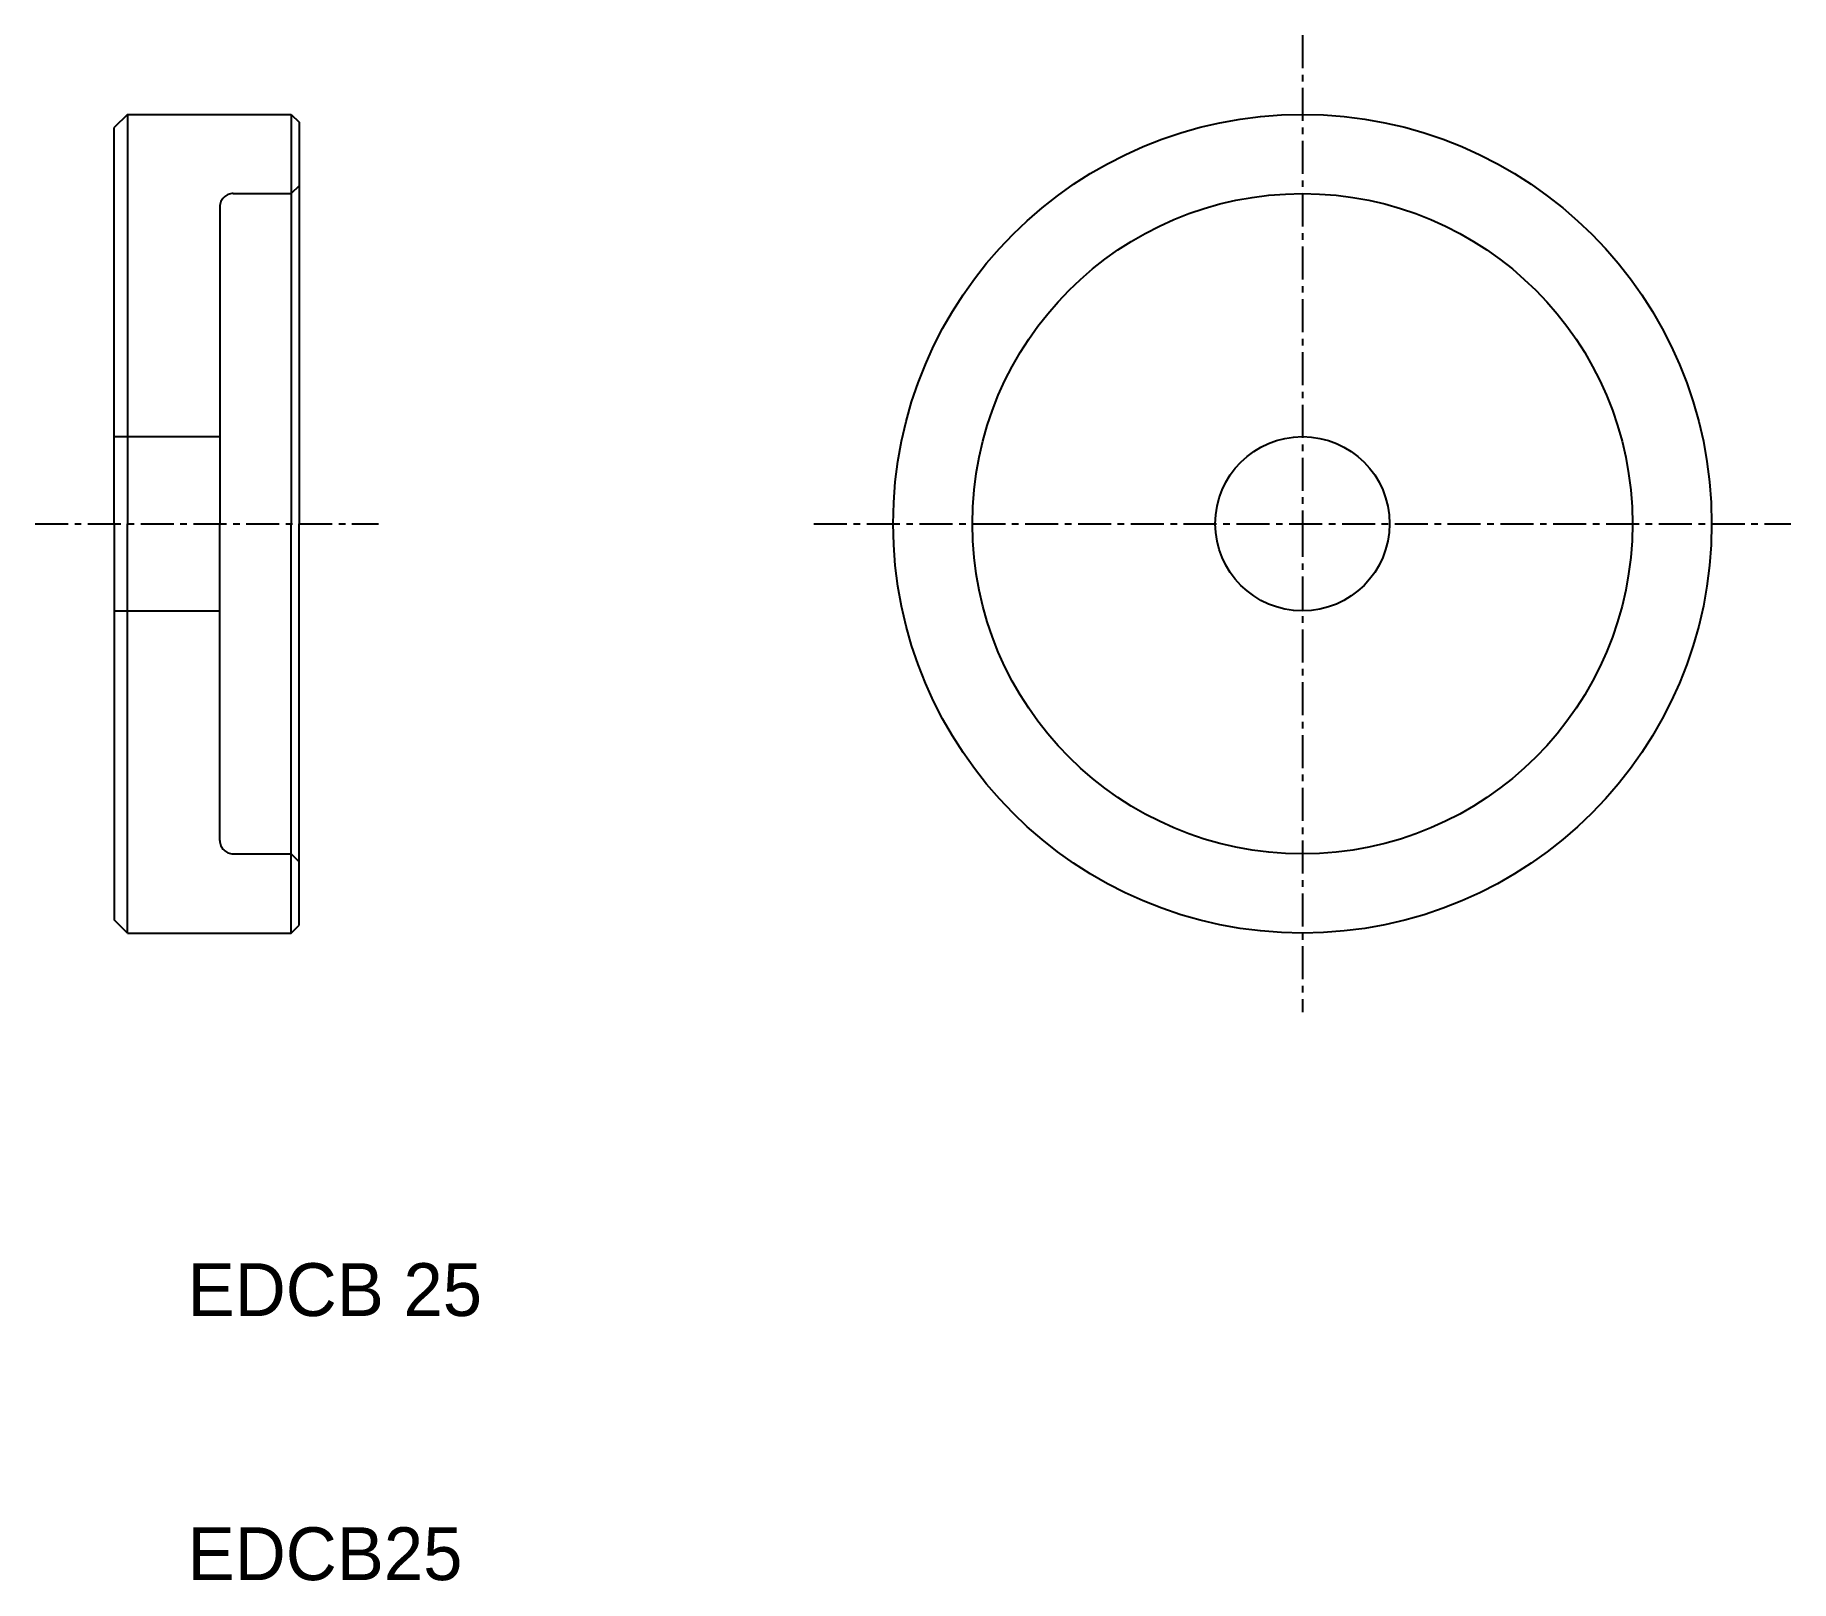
# Model space of a CAD drawing. Extents: x 145.3 to 211.8, y 97.2 to 155.8.
import ezdxf

# ---------------------------------------------------------------- set-up
doc = ezdxf.new("R2010")
doc.units = 0
doc.linetypes.add('CENTER', pattern=[2, 1.25, -0.25, 0.25, -0.25])
doc.linetypes.add('DASHED', pattern=[19.05, 12.7, -6.35])
doc.layers.get('0').update_dxf_attribs({"linetype": 'CONTINUOUS'})
doc.layers.add('CENTER', color=1, linetype='CENTER')

msp = doc.modelspace()

# ---------------------------------------------------------------- linework, layer by layer
for p, q in [((148.806, 152.753), (148.306, 152.253)), ((148.806, 152.753), (148.806, 137.253)), ((148.806, 152.753), (155.006, 152.753)), ((155.006, 152.753), (155.006, 137.253)), ((155.006, 152.753), (155.306, 152.453)), ((155.306, 152.453), (155.306, 150.053)), ((148.306, 137.253), (148.306, 152.253)), ((155.306, 150.053), (155.306, 137.253)), ((148.306, 137.253), (148.306, 122.253)), ((148.806, 121.753), (148.806, 137.253)), ((155.006, 121.753), (155.006, 137.253)), ((155.306, 124.453), (155.306, 137.253)), ((155.306, 122.053), (155.306, 124.453)), ((148.806, 121.753), (148.306, 122.253)), ((148.806, 121.753), (155.006, 121.753)), ((155.006, 121.753), (155.306, 122.053))]:
    msp.add_line(p, q)
at = {"color": 3, "linetype": 'DASHED'}
for p, q in [((152.806, 149.753), (155.006, 149.753)), ((155.306, 150.053), (155.006, 149.753)), ((152.306, 149.253), (152.306, 137.253)), ((148.306, 140.553), (152.306, 140.553)), ((152.306, 125.253), (152.306, 137.253)), ((148.306, 133.953), (152.306, 133.953)), ((152.806, 124.753), (155.006, 124.753)), ((155.306, 124.453), (155.006, 124.753))]:
    msp.add_line(p, q, dxfattribs=at)
for radius in [15.5, 12.5, 3.3]:
    msp.add_circle((193.306, 137.253), radius)
for centre, start, end in [((152.806, 149.253), 90, 180), ((152.806, 125.253), 180, 270)]:
    msp.add_arc(centre, 0.5, start, end, dxfattribs=at)
at = {"layer": 'CENTER', "color": 1, "linetype": 'CENTER'}
for p, q in [((193.306, 155.753), (193.306, 137.253)), ((145.306, 137.253), (158.306, 137.253)), ((174.806, 137.253), (211.806, 137.253)), ((193.306, 137.253), (193.306, 118.753))]:
    msp.add_line(p, q, dxfattribs=at)

# ---------------------------------------------------------------- texts
for s, p in [('EDCB 25', (151.085, 107.253)), ('EDCB25', (151.085, 97.253))]:
    msp.add_text(s, height=2).set_placement(p)

doc.saveas('drawing.dxf')
